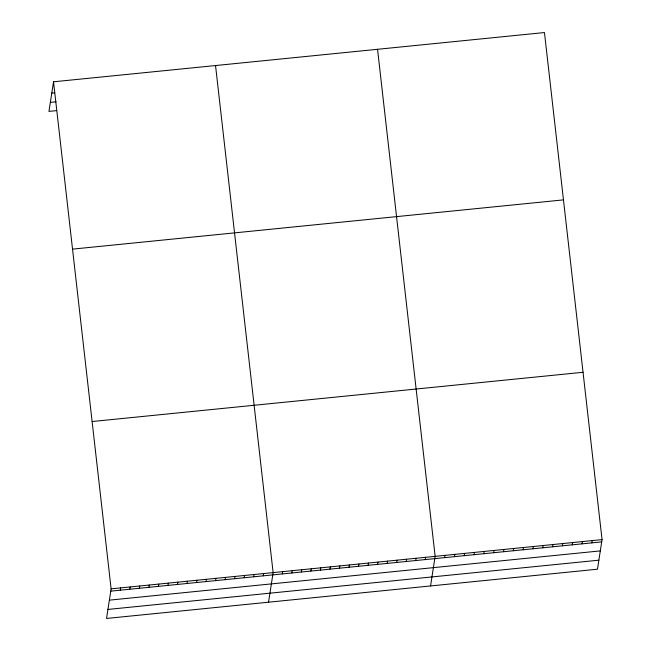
<?xml version="1.0" encoding="UTF-8"?>
<svg xmlns="http://www.w3.org/2000/svg" width="651" height="651" viewBox="0 0 651 651"><rect width="100%" height="100%" fill="white"/><g stroke="black" fill="none" stroke-linecap="round" stroke-linejoin="round"><path stroke-width="0.98" d="M53.528 81.798L111.118 588.862L106.536 618.45L597.472 569.202L602.053 539.614L544.464 32.55L53.528 81.798L48.947 111.386L56.572 110.621M120.297 590.18L120.647 587.91M129.826 589.228L130.176 586.95M139.355 588.268L139.705 585.998M148.884 587.316L149.242 585.037M158.413 586.356L158.771 584.085M167.942 585.404L168.3 583.125M177.479 584.443L177.829 582.173M187.008 583.491L187.358 581.213M196.537 582.531L196.887 580.261M206.066 581.579L206.416 579.3M215.595 580.619L215.945 578.348M225.124 579.667L225.474 577.388M234.653 578.706L235.011 576.436M244.182 577.754L244.54 575.476M253.711 576.794L254.069 574.524M263.248 575.842L263.598 573.572M268.546 602.199L273.127 572.611L215.538 65.548M282.306 573.93L282.656 571.659M291.835 572.978L292.185 570.699M301.364 572.017L301.714 569.747M310.893 571.065L311.243 568.787M320.422 570.105L320.772 567.835M329.951 569.153L330.309 566.875M339.48 568.193L339.838 565.922M349.017 567.241L349.367 564.962M358.546 566.28L358.896 564.01M368.075 565.328L368.425 563.05M377.604 564.368L377.954 562.098M387.133 563.416L387.483 561.138M396.662 562.456L397.012 560.185M406.191 561.504L406.541 559.225M415.72 560.544L416.079 558.273M425.249 559.591L425.608 557.313M430.555 585.941L435.137 556.361L377.547 49.297M444.6 557.647L444.95 555.376M454.422 556.662L454.772 554.392M464.236 555.677L464.594 553.407M474.058 554.693L474.408 552.422M483.88 553.708L484.23 551.43M493.694 552.723L494.044 550.445M503.516 551.739L503.866 549.46M513.33 550.754L513.688 548.476M523.152 549.769L523.502 547.491M532.974 548.785L533.324 546.506M542.788 547.8L543.137 545.522M552.609 546.816L552.959 544.537M562.423 545.831L562.781 543.552M572.245 544.846L572.595 542.568M582.067 543.854L582.417 541.583M591.881 542.869L592.231 540.599M51.779 93.085L54.635 92.8M50.339 102.378L56.059 101.8M72.53 249.13L563.465 199.881M92.117 421.531L583.044 372.282M111.118 588.862L602.053 539.614M110.768 591.141L601.703 541.884M109.368 600.149L600.303 550.901M107.936 609.434L598.871 560.185"/></g></svg>
